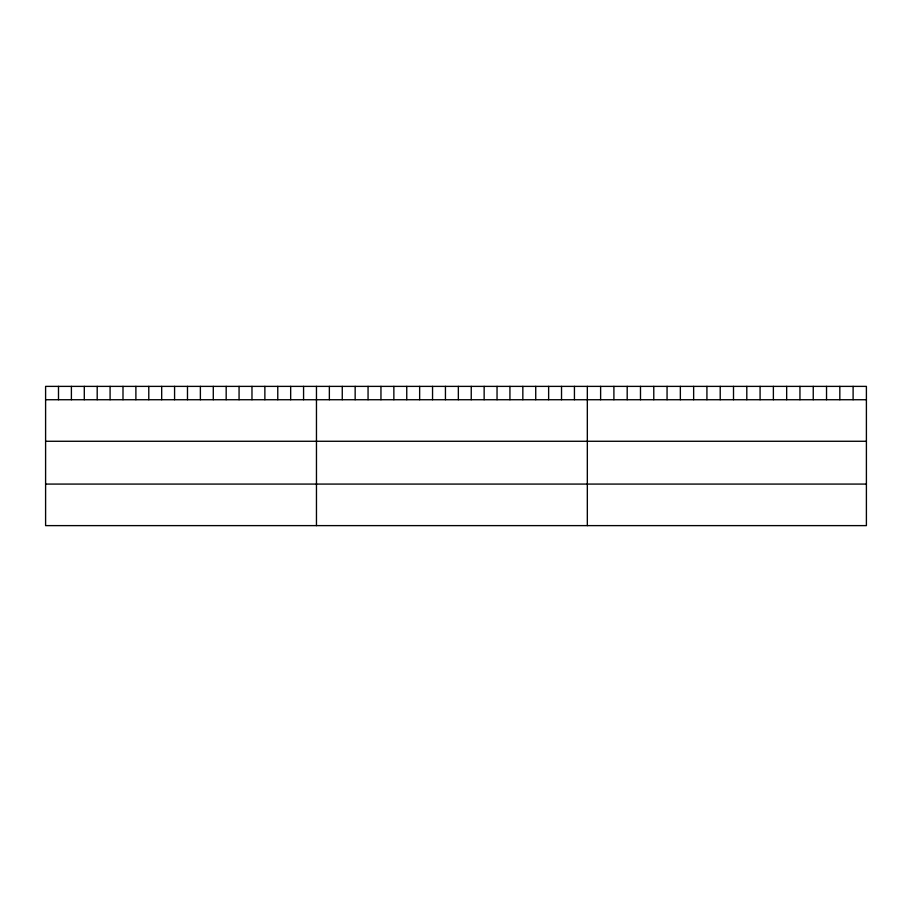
<?xml version="1.0" encoding="UTF-8"?>
<svg xmlns="http://www.w3.org/2000/svg" width="912" height="912" viewBox="0 0 912 912"><rect width="100%" height="100%" fill="white"/><g stroke="black" fill="none" stroke-linecap="round" stroke-linejoin="round"><path stroke-width="1.37" d="M866.4 399.73L866.4 525.62L45.6 525.62L45.6 386.38L866.4 386.38L866.4 399.73L45.6 399.73M45.6 441.271L866.4 441.271M45.6 484.078L866.4 484.078M853.108 386.38L853.108 399.73M839.827 386.38L839.827 399.73M826.534 386.38L826.534 399.73M813.242 386.38L813.242 399.73M799.949 386.38L799.949 399.73M786.668 386.38L786.668 399.73M773.376 386.38L773.376 399.73M760.084 386.38L760.084 399.73M746.803 386.38L746.803 399.73M733.51 386.38L733.51 399.73M720.218 386.38L720.218 399.73M706.925 386.38L706.925 399.73M693.644 386.38L693.644 399.73M680.352 386.38L680.352 399.73M667.06 386.38L667.06 399.73M653.779 386.38L653.779 399.73M640.486 386.38L640.486 399.73M627.194 386.38L627.194 399.73M613.901 386.38L613.901 399.73M600.62 386.38L600.62 399.73M587.328 386.38L587.328 525.62M574.435 386.38L574.435 399.73M561.53 386.38L561.53 399.73M548.636 386.38L548.636 399.73M535.732 386.38L535.732 399.73M522.838 386.38L522.838 399.73M509.933 386.38L509.933 399.73M497.04 386.38L497.04 399.73M484.147 386.38L484.147 399.73M471.242 386.38L471.242 399.73M458.348 386.38L458.348 399.73M445.444 386.38L445.444 399.73M432.55 386.38L432.55 399.73M419.645 386.38L419.645 399.73M406.752 386.38L406.752 399.73M393.859 386.38L393.859 399.73M380.954 386.38L380.954 399.73M368.06 386.38L368.06 399.73M355.156 386.38L355.156 399.73M342.262 386.38L342.262 399.73M329.357 386.38L329.357 399.73M316.464 386.38L316.464 525.62M303.571 386.38L303.571 399.73M290.666 386.38L290.666 399.73M277.772 386.38L277.772 399.73M264.868 386.38L264.868 399.73M251.974 386.38L251.974 399.73M239.069 386.38L239.069 399.73M226.176 386.38L226.176 399.73M213.283 386.38L213.283 399.73M200.378 386.38L200.378 399.73M187.484 386.38L187.484 399.73M174.58 386.38L174.58 399.73M161.686 386.38L161.686 399.73M148.781 386.38L148.781 399.73M135.888 386.38L135.888 399.73M122.995 386.38L122.995 399.73M110.09 386.38L110.09 399.73M97.196 386.38L97.196 399.73M84.292 386.38L84.292 399.73M71.398 386.38L71.398 399.73M58.493 386.38L58.493 399.73"/></g></svg>
